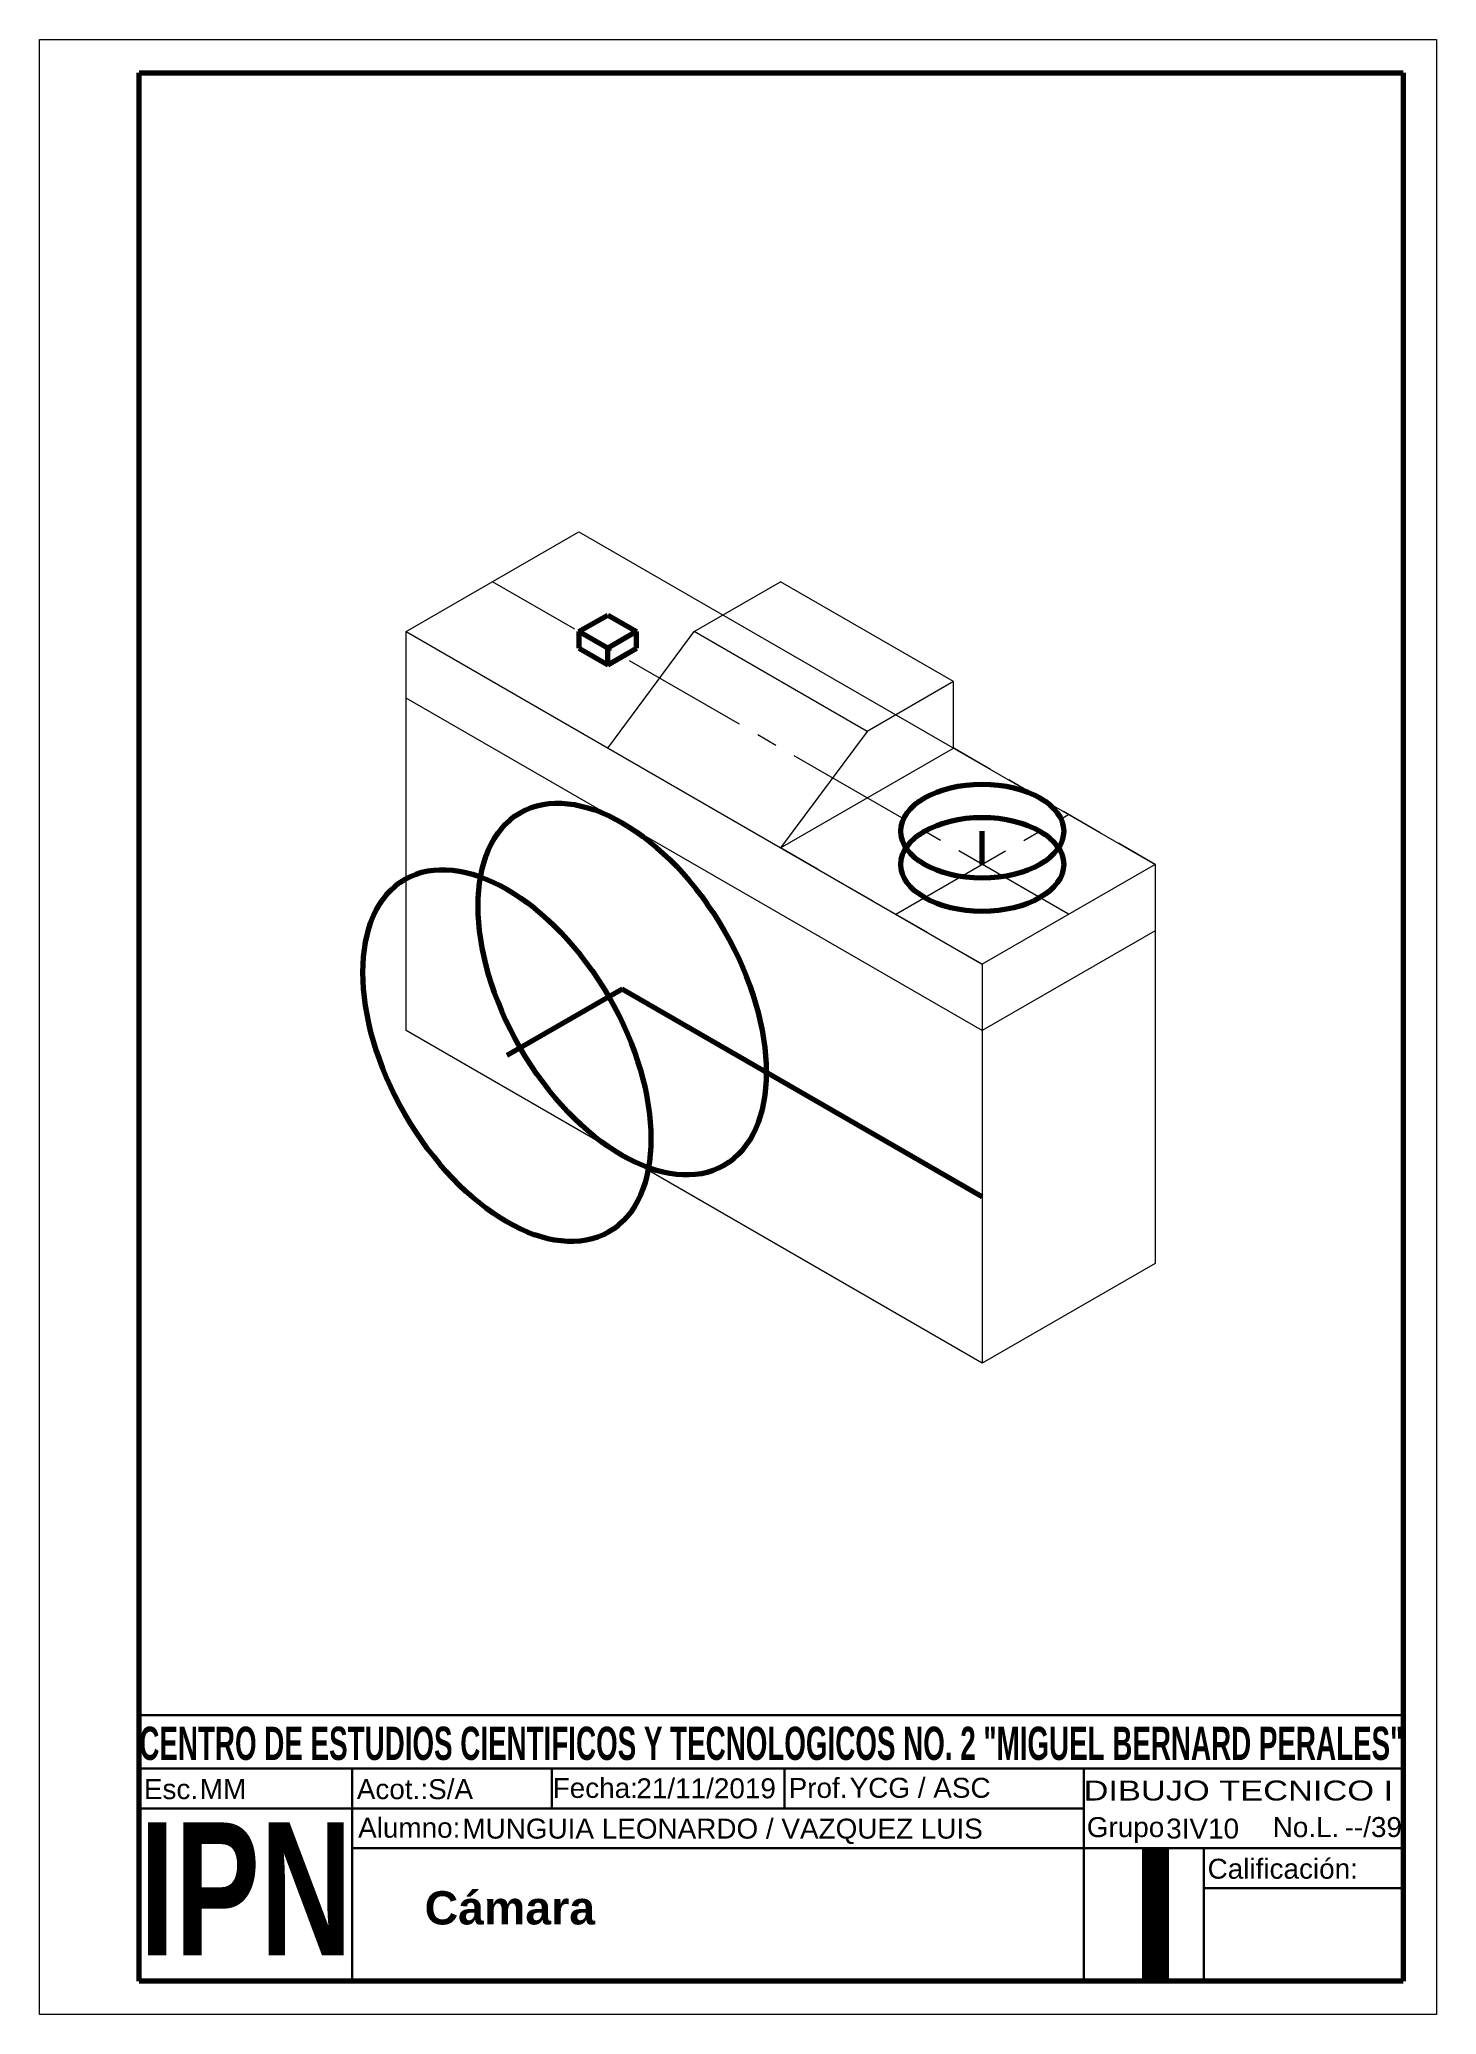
# Model space of a CAD drawing. Header units: millimetres. Extents: x 32377 to 32587, y 19817 to 20114.
import ezdxf
from ezdxf.enums import TextEntityAlignment as Align

# ---------------------------------------------------------------- set-up
doc = ezdxf.new("R2010")
doc.units = ezdxf.units.MM
doc.linetypes.add('CENTER2', pattern=[28.575, 19.05, -3.175, 3.175, -3.175])
doc.linetypes.add('DASHED2', pattern=[9.525, 6.35, -3.175])
for name, color, linetype, lineweight in [('Cuadro de Datos', 5, 'Continuous', 30), ('Línea Continua Fina', 1, 'Continuous', 5), ('Línea de Ejes', 6, 'CENTER2', 5), ('Línea Interrumpida', 6, 'DASHED2', 5), ('Margen', 4, 'Continuous', 70)]:
    doc.layers.add(name, color=color, linetype=linetype, lineweight=lineweight)
doc.layers.add('Texto', color=1, linetype='Continuous')
doc.styles.add('IPN', font='', dxfattribs={"height": 20})
doc.styles.add('TEXT', font='arial.ttf', dxfattribs={"height": 3})
doc.styles.add('TÍTULO', font='', dxfattribs={"height": 5})
doc.styles.get('IPN').set_extended_font_data('Arial', bold=True)
doc.styles.get('TÍTULO').set_extended_font_data('Arial', bold=True)

# ---------------------------------------------------------------- blocks, each defined once
blk = doc.blocks.new('Cuadro de Datos Hoja A4')
at = {"layer": 'Cuadro de Datos'}
for p, q in [((15, 45), (205, 45)), ((15, 5), (15, 45)), ((205, 45), (205, 5)), ((15, 37), (205, 37)), ((47, 5), (47, 37)), ((77, 31), (77, 37)), ((112, 31), (112, 37)), ((157, 5), (157, 37)), ((15, 31), (157, 31)), ((47, 25), (205, 25)), ((175, 5), (175, 25)), ((175, 19), (205, 19)), ((205, 5), (15, 5))]:
    blk.add_line(p, q, dxfattribs=at)
at = {"layer": 'Línea Continua Fina'}
for p, q in [((0, 297), (210, 297)), ((0, 0), (0, 297)), ((210, 297), (210, 0)), ((210, 0), (0, 0))]:
    blk.add_line(p, q, dxfattribs=at)
at = {"layer": 'Margen'}
for p, q in [((15, 292), (205, 292)), ((15, 5), (15, 292)), ((205, 292), (205, 5)), ((205, 5), (15, 5))]:
    blk.add_line(p, q, dxfattribs=at)
at = {"layer": 'Línea Continua Fina', "color": 0}
for s, height, style, width, p, p2 in [('CENTRO DE ESTUDIOS CIENTIFICOS Y TECNOLOGICOS NO. 2 "MIGUEL BERNARD PERALES"', 5, 'TÍTULO', 0.597732, (15, 38.28), (205, 38.28)), ('DIBUJO TECNICO I', 3, 'TEXT', 1.23367, (156.95, 32.18), (203.48, 32.18)), ('IPN', 20, 'IPN', 0.687053, (15, 8.88), (47, 8.88))]:
    blk.add_text(s, height=height, dxfattribs=dict(at, style=style, width=width)).set_placement(p, p2, align=Align.FIT)
at = {"layer": 'Línea Continua Fina', "color": 0, "style": 'TEXT'}
for s, p in [('Fecha:', (77.14, 32.57)), ('Prof. ', (112.61, 32.57)), ('Esc.', (15.69, 32.39)), ('Acot.:', (47.69, 32.39)), ('Grupo              No.L.      ', (157.43, 26.68)), ('Calificación:', (175.59, 20.42))]:
    blk.add_text(s, height=3, dxfattribs=at).set_placement(p)
at = {"layer": 'Línea Continua Fina', "color": 0, "insert": (163.88, 24.97), "char_height": 20, "attachment_point": 1, "style": 'IPN'}
blk.add_mtext_dynamic_manual_height_columns('I', width=18, gutter_width=15, heights=[0], dxfattribs=at)
at = {"layer": 'Texto', "color": 0, "style": 'TEXT'}
blk.add_text('Alumno:', height=3, dxfattribs=at).set_placement((47.89, 26.59))
at = {"layer": 'Texto'}
for tag, p, height, style in [('ESC', (24.08, 32.42), 3, 'TEXT'), ('ACOT', (58.42, 32.39), 3, 'TEXT'), ('FECHA', (89.72, 32.51), 3, 'TEXT'), ('PROF', (121.78, 32.59), 3, 'TEXT'), ('NO', (196.19, 26.69), 3, 'TEXT'), ('ALUMNO', (63.56, 26.45), 3, 'TEXT'), ('GRUPO', (169.37, 26.46), 3, 'TEXT'), ('CUADRODEREFERENCIAS', (57.89, 13.54), 5, 'TÍTULO')]:
    blk.add_attdef(tag, p, '', height=height, dxfattribs=dict(at, style=style))

msp = doc.modelspace()

# ---------------------------------------------------------------- linework, layer by layer
at = {"layer": 'Línea Continua Fina'}
for p, q in [((32432.53, 20024.95), (32458.51, 20039.95)), ((32458.51, 20039.95), (32545.11, 19989.95)), ((32475.83, 20024.95), (32488.82, 20032.45)), ((32514.8, 20017.45), (32488.82, 20032.45)), ((32432.53, 20024.95), (32519.13, 19974.95)), ((32432.53, 19964.95), (32432.53, 20024.95)), ((32462.84, 20007.45), (32475.83, 20024.95)), ((32501.81, 20009.95), (32475.83, 20024.95)), ((32519.13, 19964.95), (32432.53, 20014.95)), ((32514.8, 20017.45), (32501.81, 20009.95)), ((32514.8, 20007.45), (32514.8, 20017.45)), ((32501.81, 20009.95), (32488.82, 19992.45)), ((32488.82, 19992.45), (32514.8, 20007.45)), ((32545.11, 19989.95), (32519.13, 19974.95)), ((32545.11, 19989.95), (32545.11, 19929.95)), ((32545.11, 19989.95), (32545.11, 19979.95)), ((32545.11, 19979.95), (32519.13, 19964.95)), ((32519.13, 19974.95), (32519.13, 19914.95)), ((32519.13, 19914.95), (32432.53, 19964.95)), ((32545.11, 19929.95), (32519.13, 19914.95))]:
    msp.add_line(p, q, dxfattribs=at)
at = {"layer": 'Línea de Ejes'}
for p, q in [((32532.12, 19982.45), (32445.52, 20032.45)), ((32506.14, 19982.45), (32532.12, 19997.45))]:
    msp.add_line(p, q, dxfattribs=at)
at = {"layer": 'Línea Interrumpida'}
for p, q in [((32545.11, 19989.95), (32514.8, 20007.45)), ((32519.13, 19974.95), (32488.82, 19992.45))]:
    msp.add_line(p, q, dxfattribs=at)
at = {"layer": 'Margen'}
for p, q in [((32458.51, 20024.95), (32462.84, 20027.45)), ((32462.84, 20027.45), (32467.17, 20024.95)), ((32462.84, 20022.45), (32458.51, 20024.95)), ((32458.51, 20024.95), (32458.51, 20022.45)), ((32467.17, 20024.95), (32462.84, 20022.45)), ((32467.17, 20022.45), (32467.17, 20024.95)), ((32458.51, 20022.45), (32462.84, 20019.95)), ((32462.84, 20019.95), (32462.84, 20022.45)), ((32462.84, 20019.95), (32467.17, 20022.45)), ((32519.13, 19989.95), (32519.13, 19994.95)), ((32465, 19971.2), (32447.68, 19961.2)), ((32519.13, 19939.95), (32465, 19971.2))]:
    msp.add_line(p, q, dxfattribs=at)
for centre, major_axis in [((32465, 19971.2), (15.31, -26.52)), ((32519.13, 19994.95), (-12.25, 0)), ((32519.13, 19989.95), (-12.25, 0)), ((32447.68, 19961.2), (15.31, -26.52))]:
    msp.add_ellipse(centre, major_axis=major_axis, ratio=0.57735, dxfattribs=at)

# ---------------------------------------------------------------- block references
msp.add_blockref('Cuadro de Datos Hoja A4', (32377.42, 19817), dxfattribs=at).add_auto_attribs({'CUADRODEREFERENCIAS': 'Cámara', 'NO': '--/39', 'GRUPO': '3IV10', 'PROF': 'YCG / ASC', 'ACOT': 'S/A', 'ESC': 'MM', 'ALUMNO': 'MUNGUIA LEONARDO / VAZQUEZ LUIS', 'FECHA': '21/11/2019'})

doc.saveas('drawing.dxf')
